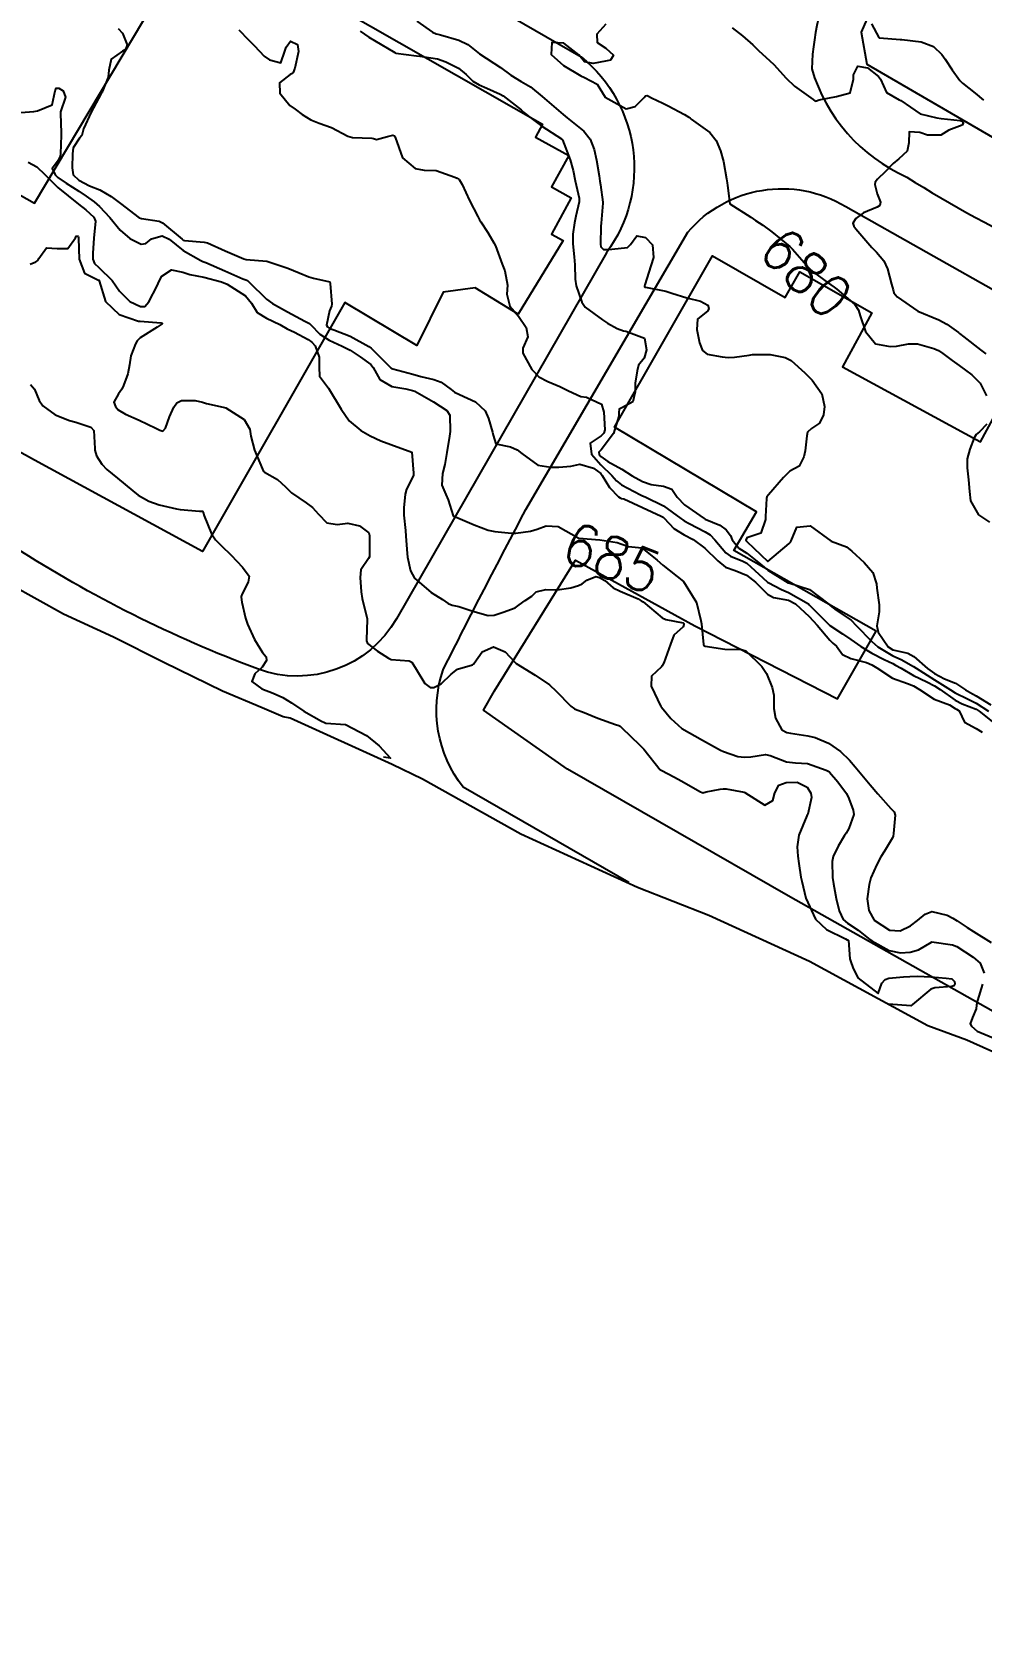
# Model space of a CAD drawing. Header units: metres. Extents: x 292545 to 299085, y 7450245 to 7463078.
# Drawn here: x 295978.1 to 296068.4, y 7461462.1 to 7461613.7 of the extents above; entities that cross this region are included whole.
import ezdxf
from ezdxf.enums import TextEntityAlignment as Align

# ---------------------------------------------------------------- set-up
doc = ezdxf.new("R2010")
doc.units = ezdxf.units.M
for name, color, linetype in [('Area', 45, 'Continuous'), ('Cotas', 45, 'Continuous'), ('Curvas de Nivel 1m', 11, 'Continuous'), ('Curvas de Nivel 5m', 15, 'Continuous'), ('Edificações', 30, 'Continuous'), ('Vias Primárias', 230, 'Continuous')]:
    doc.layers.add(name, color=color, linetype=linetype)
doc.styles.add('Style-STANDARD', font='STANDARD.shx')

msp = doc.modelspace()

# ---------------------------------------------------------------- linework, layer by layer
at = {"layer": 'Area'}
msp.add_polyline3d([(296071.68, 7461515.66, 690.14), (296067.72, 7461517.45, 691.79), (296067.09, 7461517.72, 691.72), (296063.36, 7461519.08, 687.36), (296052.09, 7461525.22, 690.67), (296042.52, 7461529.58, 689.16), (296035.74, 7461532.27, 687.74), (296024.63, 7461537.32, 687.99), (296015.25, 7461542.56, 687.58), (296012.38, 7461543.96, 687.67), (296002.68, 7461548.36, 687.7), (296002, 7461548.49, 687.75), (296000.01, 7461549.34, 687.88), (295996.23, 7461550.95, 688.19), (295990.63, 7461553.66, 688.48), (295985.84, 7461556.09, 688.37), (295981.08, 7461558.28, 688.19), (295973.53, 7461562.47, 688.17)], dxfattribs=at)
at = {"layer": 'Curvas de Nivel 1m', "flags": 128}
for points, elevation in [([(295986.31, 7461614.02), (295986.72, 7461613.57), (295987.15, 7461612.45), (295986.99, 7461612.02), (295986.7, 7461611.84), (295985.64, 7461611.08), (295985.42, 7461610.03), (295985.34, 7461609.37), (295984.82, 7461608.04), (295984.76, 7461607.93), (295984.65, 7461607.76), (295983.72, 7461606.05), (295983, 7461604.45), (295982.91, 7461604.07), (295982.85, 7461603.83), (295982.61, 7461603.58), (295982.02, 7461602.65), (295981.94, 7461602.08), (295981.91, 7461600.74), (295982.02, 7461600.08), (295982.56, 7461599.58), (295983.56, 7461599.04), (295984.54, 7461598.64), (295985.62, 7461598.03), (295986.53, 7461597.35), (295988.31, 7461596), (295988.51, 7461595.91), (295990.19, 7461595.66), (295990.51, 7461595.5), (295992.4, 7461593.95), (295992.49, 7461593.87), (295992.62, 7461593.82), (295994.49, 7461593.67), (295994.8, 7461593.61), (295996.48, 7461592.85), (295998.26, 7461592.08), (295998.47, 7461592.02), (296000.46, 7461591.85), (296002.46, 7461591.21), (296003.52, 7461590.75), (296004.45, 7461590.36), (296004.89, 7461590.25), (296006.44, 7461589.9), (296006.49, 7461589.78), (296006.49, 7461589.73), (296006.64, 7461587.78), (296006.6, 7461587.59), (296006.41, 7461587.13), (296006.12, 7461585.78), (296006.21, 7461585.6), (296006.39, 7461585.49), (296006.84, 7461585.32), (296008.38, 7461584.74), (296010.17, 7461583.74), (296010.37, 7461583.58), (296012.26, 7461581.71), (296012.3, 7461581.67), (296012.34, 7461581.64), (296012.43, 7461581.62), (296014.34, 7461581.12), (296015.12, 7461580.89), (296016.33, 7461580.6), (296017.03, 7461580.36), (296018, 7461579.64), (296018.32, 7461579.4), (296018.78, 7461579.17), (296020.31, 7461578.48), (296021.22, 7461577.61), (296021.56, 7461576.88), (296021.94, 7461575.6), (296022, 7461575.32), (296022.26, 7461574.49), (296023.63, 7461574.21), (296024.26, 7461573.92), (296024.71, 7461573.57), (296026.24, 7461572.44), (296027.49, 7461572.27), (296028.23, 7461572.27), (296029.37, 7461572.37), (296030.24, 7461572.53), (296031.55, 7461572.17), (296032.23, 7461571.65), (296032.36, 7461571.48), (296033.05, 7461570.31), (296033.92, 7461569.45), (296034.08, 7461569.33), (296034.2, 7461569.29), (296034.42, 7461569.23), (296036.19, 7461568.43), (296037.99, 7461567.6), (296038.17, 7461567.5), (296038.28, 7461567.41), (296039.18, 7461566.42), (296040.16, 7461565.82), (296041.02, 7461565.37), (296042.14, 7461564.56), (296043.38, 7461563.35), (296044.12, 7461562.73), (296045.03, 7461562.41), (296046.11, 7461561.97), (296046.95, 7461561.3), (296048.09, 7461560.16), (296048.68, 7461559.87), (296050.09, 7461559.59), (296050.77, 7461559.25), (296052.07, 7461558.05), (296052.82, 7461557.23), (296054.04, 7461555.78), (296054.33, 7461555.51), (296054.66, 7461555.21), (296055.25, 7461554.43), (296056.02, 7461554.04), (296057.52, 7461553.67), (296058.02, 7461553.46), (296058.52, 7461553.16), (296060, 7461552.17), (296061.44, 7461551.68), (296061.99, 7461551.45), (296062.57, 7461551.11), (296063.97, 7461550.19), (296065.43, 7461549.63), (296065.97, 7461549.29), (296066.1, 7461549.22), (296066.34, 7461549.07), (296066.87, 7461547.99), (296067.95, 7461547.4), (296068.53, 7461547.04)], 684), ([(295997.77, 7461613.89), (295998.71, 7461612.93), (295999.24, 7461612.4), (295999.75, 7461611.86), (296000.2, 7461611.36), (296000.69, 7461611.01), (296001.78, 7461610.75), (296002.17, 7461611.84), (296002.3, 7461612.24), (296002.71, 7461612.8), (296003.38, 7461612.49), (296003.46, 7461611.82), (296003.1, 7461610.24), (296002.95, 7461609.83), (296002.81, 7461609.7), (296002.68, 7461609.64), (296001.66, 7461608.85), (296001.67, 7461607.84), (296002.64, 7461606.69), (296003.14, 7461606.33), (296003.8, 7461605.81), (296004.63, 7461605.31), (296005.42, 7461604.99), (296006.61, 7461604.58), (296008.15, 7461603.76), (296008.6, 7461603.63), (296010.44, 7461603.57), (296010.6, 7461603.54), (296010.89, 7461603.43), (296011.94, 7461603.72), (296012.45, 7461603.87), (296012.6, 7461603.8), (296012.65, 7461603.71), (296012.66, 7461603.65), (296013.35, 7461601.7), (296014.57, 7461600.68), (296015.43, 7461600.54), (296016.57, 7461600.49), (296018.35, 7461599.86), (296018.56, 7461599.77), (296018.75, 7461599.64), (296019.05, 7461599.15), (296019.73, 7461597.63), (296020.52, 7461596.12), (296020.7, 7461595.8), (296020.82, 7461595.62), (296021.48, 7461594.59), (296022.05, 7461593.6), (296022.2, 7461593.31), (296022.47, 7461592.63), (296022.85, 7461591.59), (296023.1, 7461590.94), (296023.37, 7461589.58), (296023.28, 7461588.73), (296023.59, 7461587.58), (296024.4, 7461586.62), (296025.12, 7461585.56), (296025.29, 7461584.65), (296024.83, 7461583.57), (296024.81, 7461583.12), (296025.66, 7461581.56), (296026.34, 7461580.85), (296027.2, 7461580.41), (296028.33, 7461579.95), (296029.15, 7461579.51), (296030.32, 7461578.99), (296030.88, 7461578.93), (296032.3, 7461578.27), (296032.52, 7461577.48), (296032.61, 7461575.81), (296032.52, 7461575.48), (296032.27, 7461575.25), (296031.21, 7461574.54), (296031.35, 7461573.49), (296032.24, 7461572.48), (296033.3, 7461571.46), (296033.73, 7461570.97), (296034.21, 7461570.57), (296036, 7461569.64), (296036.2, 7461569.54), (296036.47, 7461569.43), (296038.19, 7461568.57), (296039.86, 7461567.38), (296040.03, 7461567.24), (296040.17, 7461567.15), (296040.64, 7461566.9), (296042.16, 7461566.11), (296042.63, 7461565.82), (296043.08, 7461565.35), (296044.14, 7461564.1), (296044.58, 7461563.78), (296045.77, 7461563.32), (296046.13, 7461563.12), (296047.66, 7461561.74), (296048.1, 7461561.33), (296048.16, 7461561.29), (296049.44, 7461560.62), (296050.09, 7461560.33), (296052, 7461559.24), (296052.08, 7461559.17), (296054, 7461557.22), (296054.05, 7461557.18), (296055.25, 7461556.4), (296056.04, 7461555.86), (296056.99, 7461555.18), (296058.03, 7461554.57), (296059.21, 7461553.97), (296060.02, 7461553.56), (296060.3, 7461553.43), (296060.82, 7461553.14), (296062, 7461552.44), (296063.26, 7461551.84), (296063.99, 7461551.45), (296064.53, 7461551.09), (296065.97, 7461550.07), (296066.63, 7461549.73), (296067.96, 7461549.22), (296068.25, 7461549.05), (296069.95, 7461547.67)], 683), ([(296009.32, 7461613.75), (296010.17, 7461613.19), (296010.71, 7461612.85), (296012.64, 7461611.71), (296012.7, 7461611.68), (296012.74, 7461611.67), (296014.7, 7461611.39), (296015.02, 7461611.36), (296016.69, 7461611.11), (296017.5, 7461610.84), (296018.68, 7461610.22), (296019.42, 7461609.63), (296020.06, 7461609.01), (296020.66, 7461608.66), (296021.38, 7461608.33), (296022.65, 7461607.76), (296022.95, 7461607.59), (296024.64, 7461606.27), (296025.02, 7461605.95), (296025.49, 7461605.56), (296026.62, 7461604.7), (296028.51, 7461603.52), (296028.6, 7461603.41), (296029.31, 7461601.51), (296029.6, 7461600.48), (296029.8, 7461599.51), (296030.19, 7461597.85), (296030.19, 7461597.5), (296029.87, 7461596.16), (296029.73, 7461595.51), (296029.58, 7461594.43), (296029.56, 7461593.51), (296029.69, 7461592.29), (296029.76, 7461591.51), (296029.8, 7461590.16), (296029.88, 7461589.51), (296030.42, 7461587.97), (296030.76, 7461587.5), (296032.4, 7461586.27), (296032.87, 7461585.95), (296033.79, 7461585.46), (296034.39, 7461585.24), (296034.63, 7461585.21), (296036.38, 7461584.55), (296036.58, 7461583.43), (296036.36, 7461582.64), (296035.81, 7461581.98), (296035.7, 7461581.44), (296035.52, 7461580.25), (296035.5, 7461579.44), (296035.28, 7461578.47), (296034.3, 7461577.94), (296033.98, 7461577.77), (296033.94, 7461577.46), (296033.94, 7461577.1), (296033.44, 7461575.46), (296032.26, 7461573.91), (296032.05, 7461573.69), (296032.08, 7461573.48), (296032.25, 7461573.29), (296032.92, 7461572.79), (296034.23, 7461572.08), (296035.21, 7461571.44), (296036.22, 7461570.9), (296037.02, 7461570.62), (296038.21, 7461570.46), (296038.99, 7461570.18), (296039.52, 7461569.39), (296040.19, 7461568.69), (296042.07, 7461567.36), (296042.17, 7461567.31), (296043.57, 7461566.74), (296044.16, 7461566.31), (296044.59, 7461565.77), (296044.75, 7461565.33), (296045.39, 7461564.56), (296046.14, 7461564.06), (296047.08, 7461563.3), (296048.12, 7461562.45), (296050.08, 7461561.26), (296050.1, 7461561.25), (296050.12, 7461561.24), (296052.1, 7461560.62), (296053.93, 7461559.22), (296054.08, 7461559.08), (296054.64, 7461558.65), (296056.06, 7461557.69), (296056.54, 7461557.19), (296058.04, 7461555.68), (296058.62, 7461555.16), (296060.02, 7461554.29), (296060.83, 7461553.95), (296062.01, 7461553.28), (296062.26, 7461553.12), (296064, 7461552.03), (296065.51, 7461551.08), (296065.98, 7461550.79), (296067.13, 7461550.22), (296067.97, 7461549.81), (296069.14, 7461549.04)], 682), ([(296014.74, 7461614.69), (296016.22, 7461613.67), (296016.57, 7461613.51), (296016.72, 7461613.47), (296016.98, 7461613.4), (296018.72, 7461612.89), (296019.57, 7461612.49), (296020.7, 7461611.61), (296022.68, 7461610.29), (296023.67, 7461609.58), (296024.67, 7461608.97), (296025.56, 7461608.46), (296026.65, 7461607.54), (296028.64, 7461605.82), (296029.02, 7461605.52), (296030.61, 7461604.23), (296031.21, 7461603.49), (296031.61, 7461602.5), (296031.83, 7461601.48), (296032.07, 7461599.97), (296032.15, 7461599.48), (296032.21, 7461599.13), (296032.44, 7461597.47), (296032.44, 7461597.38), (296032.26, 7461595.47), (296032.24, 7461595.2), (296032.2, 7461593.47), (296032.25, 7461593.24), (296032.48, 7461592.99), (296032.96, 7461592.98), (296034.48, 7461593.12), (296034.78, 7461593.15), (296035.06, 7461593.44), (296035.67, 7461594.26), (296036.49, 7461594.13), (296037.15, 7461593.42), (296037.25, 7461592.2), (296037.01, 7461591.42), (296036.44, 7461589.61), (296036.41, 7461589.47), (296036.41, 7461589.43), (296036.44, 7461589.4), (296036.49, 7461589.39), (296038.44, 7461589), (296039.01, 7461588.82), (296040.43, 7461588.39), (296041.73, 7461588.06), (296042.42, 7461587.69), (296042.51, 7461587.36), (296042.41, 7461587.15), (296041.43, 7461586.34), (296041.39, 7461585.37), (296041.64, 7461584.1), (296041.92, 7461583.36), (296042.36, 7461583.02), (296043.79, 7461582.77), (296044.36, 7461582.7), (296044.96, 7461582.73), (296046.36, 7461582.93), (296046.69, 7461582.98), (296048.36, 7461582.97), (296049.8, 7461582.71), (296050.35, 7461582.42), (296051.66, 7461581.25), (296052.34, 7461580.55), (296053.26, 7461579.23), (296053.52, 7461578.02), (296053.42, 7461577.23), (296053.06, 7461576.46), (296052.28, 7461575.94), (296051.92, 7461575.6), (296051.84, 7461575.24), (296051.7, 7461573.8), (296051.55, 7461573.25), (296051.12, 7461572.37), (296050.23, 7461571.87), (296049.62, 7461571.27), (296048.21, 7461569.62), (296048.05, 7461569.45), (296048, 7461569.29), (296047.91, 7461567.56), (296047.91, 7461567.29), (296047.47, 7461565.98), (296046.15, 7461565.52), (296046.03, 7461565.31), (296046.08, 7461565.24), (296046.15, 7461565.17), (296048.13, 7461563.29), (296050.15, 7461564.98), (296050.29, 7461565.12), (296050.36, 7461565.26), (296050.88, 7461566.54), (296052.17, 7461566.66), (296054.15, 7461565.22), (296055.62, 7461564.67), (296056.14, 7461564.28), (296057.31, 7461563.18), (296058.12, 7461562.25), (296058.47, 7461561.17), (296058.52, 7461560.74), (296058.74, 7461559.16), (296058.74, 7461558.5), (296058.5, 7461557.17), (296058.65, 7461556.56), (296059.58, 7461555.15), (296060.03, 7461554.89), (296061.45, 7461554.55), (296062.02, 7461554.25), (296063.32, 7461553.11), (296064.01, 7461552.63), (296064.95, 7461552.13), (296065.99, 7461551.69), (296066.94, 7461551.07), (296067.61, 7461550.69), (296067.98, 7461550.49), (296069.37, 7461549.64)], 681), ([(296044.73, 7461614.08), (296045.71, 7461613.32), (296046.71, 7461612.46), (296047.29, 7461611.88), (296047.95, 7461611.29), (296048.69, 7461610.58), (296049.87, 7461609.27), (296050.67, 7461608.51), (296052.44, 7461607.24), (296052.65, 7461607.1), (296052.78, 7461607.11), (296053.03, 7461607.23), (296054.66, 7461607.53), (296055.96, 7461607.9), (296056.29, 7461609.19), (296056.28, 7461609.6), (296056.69, 7461610.43), (296057.61, 7461610.26), (296058.68, 7461609.44), (296058.86, 7461609.17), (296059.43, 7461607.93), (296060.65, 7461607.22), (296060.8, 7461607.14), (296062.63, 7461605.88), (296064.23, 7461605.49), (296064.63, 7461605.44), (296066.45, 7461605.24), (296066.62, 7461605.18), (296066.72, 7461605.07), (296066.74, 7461604.95), (296066.62, 7461604.8), (296065.37, 7461604.32), (296064.61, 7461603.87), (296063.34, 7461603.84), (296062.61, 7461604.12), (296061.58, 7461604.17), (296061.54, 7461603.13), (296061.41, 7461602.32), (296060.59, 7461601.59), (296060.06, 7461601.15), (296059.32, 7461600.41), (296058.56, 7461599.67), (296058.34, 7461599.39), (296058.31, 7461599.17), (296058.54, 7461598.28), (296058.85, 7461597.47), (296058.8, 7461597.17), (296058.53, 7461597.01), (296057.24, 7461596.46), (296056.52, 7461595.92), (296056.22, 7461595.49), (296056.32, 7461595.19), (296056.51, 7461594.94), (296058.04, 7461593.17), (296058.48, 7461592.72), (296059.19, 7461591.88), (296059.51, 7461591.15), (296059.92, 7461589.67), (296060.05, 7461589.15), (296060.14, 7461588.86), (296060.43, 7461588.46), (296062.41, 7461587.12), (296064.4, 7461586.29), (296065.18, 7461585.87), (296066.27, 7461585.07), (296066.39, 7461584.97), (296066.78, 7461584.67), (296068.37, 7461583.42), (296068.9, 7461583.04)], 679), ([(296058.01, 7461614.45), (296058.7, 7461613.16), (296058.71, 7461613.14), (296058.72, 7461613.13), (296058.77, 7461613.11), (296060.72, 7461612.97), (296060.9, 7461612.96), (296062.72, 7461612.73), (296063.9, 7461612.28), (296064.7, 7461611.54), (296065.02, 7461611.09), (296065.68, 7461610.08), (296066.42, 7461609.07), (296066.67, 7461608.82), (296067.87, 7461607.85), (296068.65, 7461607.19)], 678), ([(295977.74, 7461601.29), (295978.57, 7461600.85), (295979.32, 7461600.1), (295980.54, 7461598.88), (295981.54, 7461598.08), (295982.53, 7461597.3), (295983.21, 7461596.75), (295983.99, 7461596.05), (295984.13, 7461595.67), (295983.99, 7461594.05), (295983.88, 7461592.64), (295983.88, 7461592.05), (295984.04, 7461591.63), (295984.46, 7461591.27), (295985.71, 7461590.03), (295986.43, 7461589.01), (295987.41, 7461588.01), (295988.42, 7461587.54), (295988.85, 7461587.56), (295989.21, 7461587.99), (295990, 7461589.53), (295990.2, 7461589.97), (295990.45, 7461590.45), (295991.38, 7461591.03), (295992.45, 7461590.82), (295993.12, 7461590.61), (295994.45, 7461590.34), (295996.13, 7461589.9), (295996.35, 7461589.8), (295996.44, 7461589.77), (295996.66, 7461589.68), (295998.42, 7461588.56), (295999, 7461587.87), (295999.52, 7461586.98), (296000.4, 7461586.43), (296001.69, 7461585.84), (296002.39, 7461585.44), (296003.09, 7461585.11), (296004.38, 7461584.42), (296004.73, 7461584.16), (296005.06, 7461583.8), (296005.43, 7461582.72), (296005.43, 7461581.79), (296005.47, 7461580.93), (296006.32, 7461579.78), (296007.52, 7461577.77), (296008.29, 7461576.68), (296009.4, 7461575.75), (296010.27, 7461575.25), (296011.3, 7461574.76), (296012.26, 7461574.42), (296014.25, 7461573.69), (296014.42, 7461571.69), (296014.4, 7461571.51), (296014.22, 7461571.1), (296013.73, 7461570.18), (296013.63, 7461569.7), (296013.48, 7461568.4), (296013.5, 7461567.7), (296013.64, 7461566.22), (296013.67, 7461565.69), (296013.8, 7461564.03), (296013.85, 7461563.69), (296014.12, 7461562.38), (296014.5, 7461561.69), (296016.09, 7461560.34), (296016.51, 7461560.09), (296017.17, 7461559.65), (296017.72, 7461559.28), (296018.08, 7461559.14), (296018.72, 7461558.99), (296020.07, 7461558.55), (296021.53, 7461558.14), (296022.07, 7461558.16), (296022.94, 7461558.46), (296024.08, 7461558.87), (296024.47, 7461559.17), (296025.05, 7461559.56), (296025.67, 7461559.97), (296026.09, 7461560.38), (296027.01, 7461560.63), (296028.09, 7461560.57), (296029.37, 7461560.79), (296030.1, 7461561.01), (296030.45, 7461561.15), (296030.92, 7461561.49), (296031.75, 7461561.84), (296032.11, 7461561.77), (296032.63, 7461561.47), (296033.41, 7461560.78), (296034.09, 7461560.46), (296035.79, 7461559.73), (296036.08, 7461559.55), (296036.26, 7461559.43), (296038.07, 7461557.91), (296038.41, 7461557.75), (296040.06, 7461557.45), (296040.13, 7461557.38), (296040.15, 7461557.29), (296040.06, 7461557.06), (296039.18, 7461556.26), (296038.87, 7461555.4), (296038.25, 7461553.64), (296038.11, 7461553.41), (296038.08, 7461553.34), (296038.01, 7461553.26), (296037.06, 7461552.36), (296037.04, 7461551.42), (296037.96, 7461549.48), (296037.99, 7461549.44), (296038.02, 7461549.41), (296038.9, 7461548.34), (296039.94, 7461547.38), (296041.93, 7461546.28), (296043.63, 7461545.34), (296043.91, 7461545.19), (296045.29, 7461544.71), (296045.91, 7461544.67), (296046.51, 7461544.7), (296047.91, 7461544.92), (296048.37, 7461544.82), (296049.9, 7461544.2), (296050.77, 7461544.12), (296051.9, 7461544.07), (296053.7, 7461543.41), (296053.89, 7461543.32), (296054.01, 7461543.22), (296054.79, 7461542.3), (296055.63, 7461541.2), (296055.86, 7461540.73), (296056.27, 7461539.61), (296056.33, 7461539.19), (296055.83, 7461537.88), (296055.58, 7461537.44), (296055.43, 7461537.2), (296054.83, 7461536.19), (296054.36, 7461535.21), (296054.27, 7461534.73), (296054.3, 7461533.21), (296054.37, 7461532.61), (296054.63, 7461531.21), (296054.91, 7461530.03), (296055.31, 7461529.2), (296055.72, 7461528.87), (296056.73, 7461528.2), (296057.71, 7461527.41), (296058.02, 7461527.17), (296059.69, 7461526.27), (296060.77, 7461526.05), (296061.69, 7461526.1), (296062.48, 7461526.33), (296063.7, 7461527.06), (296063.73, 7461527.07), (296065.7, 7461526.81), (296066.14, 7461526.63), (296067.68, 7461525.63), (296068.36, 7461525.04), (296068.72, 7461524.1)], 686), ([(295977.91, 7461591.57), (295978.46, 7461591.79), (295978.65, 7461591.92), (295978.76, 7461592.11), (295979.46, 7461593.12), (295980.48, 7461593.08), (295981.5, 7461593.06), (295982.24, 7461594.07), (295982.31, 7461594.25), (295982.49, 7461594.24), (295982.52, 7461594.1), (295982.52, 7461594.07), (295982.52, 7461594.04), (295982.59, 7461592.07), (295983.1, 7461590.71), (295984.44, 7461590.06), (295984.48, 7461590.04), (295984.5, 7461589.98), (295985.08, 7461588.03), (295986.4, 7461586.8), (295988.23, 7461586.16), (295988.4, 7461586.14), (295990.36, 7461586.01), (295990.39, 7461586), (295990.49, 7461585.97), (295990.47, 7461585.9), (295990.39, 7461585.83), (295990, 7461585.59), (295988.38, 7461584.58), (295988.11, 7461584.27), (295987.95, 7461584), (295987.49, 7461582.87), (295987.38, 7461582.01), (295987.21, 7461581.13), (295986.79, 7461580.02), (295986.65, 7461579.69), (295986.32, 7461579.25), (295985.88, 7461578.45), (295986.04, 7461578.02), (295986.3, 7461577.73), (295987, 7461577.31), (295988.28, 7461576.72), (295989.87, 7461575.98), (295990.15, 7461575.85), (295990.27, 7461575.79), (295990.55, 7461575.69), (295990.81, 7461575.96), (295991.19, 7461577.06), (295991.6, 7461577.96), (295991.88, 7461578.38), (295992.31, 7461578.6), (295993.64, 7461578.61), (295994.31, 7461578.43), (295994.69, 7461578.31), (295996.3, 7461577.96), (295996.53, 7461577.9), (295998.29, 7461576.78), (295998.82, 7461575.87), (295998.94, 7461575.2), (295999.26, 7461573.87), (296000.02, 7461572.07), (296000.12, 7461571.86), (296000.22, 7461571.77), (296001.46, 7461571.08), (296002.21, 7461570.4), (296002.81, 7461569.82), (296004.19, 7461568.86), (296004.79, 7461568.41), (296005.35, 7461567.79), (296006.17, 7461566.96), (296007.14, 7461566.8), (296008.17, 7461566.93), (296009.26, 7461566.66), (296010.16, 7461566.02), (296010.22, 7461565.74), (296010.23, 7461563.84), (296010.22, 7461563.74), (296010.13, 7461563.57), (296009.38, 7461562.48), (296009.32, 7461561.75), (296009.43, 7461560.41), (296009.52, 7461559.75), (296009.99, 7461557.81), (296010.01, 7461557.74), (296009.93, 7461555.85), (296009.93, 7461555.74), (296010.03, 7461555.47), (296010.99, 7461554.76), (296012.02, 7461554.07), (296012.27, 7461553.97), (296014.01, 7461553.82), (296014.25, 7461553.69), (296014.65, 7461553.04), (296015.49, 7461551.68), (296015.99, 7461551.28), (296016.35, 7461551.3), (296017.04, 7461551.65), (296018, 7461552.57), (296018.6, 7461553.05), (296020.01, 7461553.44), (296020.12, 7461553.51), (296020.19, 7461553.62), (296020.95, 7461554.68), (296022.03, 7461555.17), (296023.14, 7461554.7), (296024.01, 7461553.72), (296024.17, 7461553.57), (296026, 7461552.45), (296027.35, 7461551.54), (296027.98, 7461550.95), (296029.38, 7461549.51), (296029.73, 7461549.27), (296029.96, 7461549.17), (296030.49, 7461548.96), (296031.95, 7461548.38), (296033.64, 7461547.77), (296033.95, 7461547.67), (296034.09, 7461547.6), (296034.24, 7461547.46), (296035.92, 7461545.84), (296036.33, 7461545.43), (296037.89, 7461543.47), (296037.93, 7461543.44), (296037.99, 7461543.41), (296039.26, 7461542.77), (296039.88, 7461542.41), (296041.71, 7461541.36), (296041.87, 7461541.29), (296041.95, 7461541.28), (296042.27, 7461541.36), (296043.59, 7461541.63), (296043.88, 7461541.65), (296044.18, 7461541.64), (296045.87, 7461541.34), (296045.93, 7461541.31), (296047.85, 7461540.08), (296048.61, 7461540.53), (296048.8, 7461541.28), (296049.18, 7461541.98), (296049.88, 7461542.25), (296050.92, 7461542.29), (296051.88, 7461541.8), (296052.24, 7461541.24), (296052.28, 7461540.82), (296051.93, 7461539.24), (296051.9, 7461539.18), (296051.84, 7461539.08), (296051.08, 7461537.25), (296050.93, 7461536.13), (296050.99, 7461535.25), (296051.08, 7461534.55), (296051.29, 7461533.25), (296051.37, 7461532.85), (296051.75, 7461531.24), (296052.67, 7461529.23), (296053.71, 7461528.27), (296055.52, 7461527.38), (296055.7, 7461527.29), (296055.76, 7461527.26), (296055.8, 7461527.2), (296055.95, 7461525.46), (296056.03, 7461525.19), (296056.23, 7461524.63), (296056.71, 7461523.66), (296058.64, 7461522.16), (296058.99, 7461523.16), (296059.3, 7461523.51), (296059.66, 7461523.63), (296061.06, 7461523.74), (296061.66, 7461523.78), (296062.37, 7461523.83), (296063.66, 7461523.77), (296065.1, 7461523.64), (296065.66, 7461523.55), (296065.89, 7461523.31), (296065.92, 7461523.08), (296065.83, 7461522.9), (296065.65, 7461522.82), (296064.03, 7461522.72), (296063.65, 7461522.58), (296061.89, 7461521.13), (296061.75, 7461521.01), (296059.63, 7461521.15)], 687), ([(295977.95, 7461580.12), (295978.32, 7461579.67), (295978.79, 7461578.59), (295979.12, 7461578.11), (295980.29, 7461577.24), (295981.66, 7461576.69), (295982.28, 7461576.53), (295983.71, 7461576.05), (295983.99, 7461575.76), (295984.08, 7461574.04), (295984.09, 7461573.88), (295984.25, 7461573.35), (295984.73, 7461572.54), (295985.23, 7461572.04), (295986.22, 7461571.2), (295987.68, 7461570.01), (295988.2, 7461569.61), (295989.23, 7461569.02), (295990.19, 7461568.69), (295991.84, 7461568.3), (295992.19, 7461568.24), (295994.05, 7461568.06), (295994.18, 7461568.07), (295994.33, 7461568.08), (295994.4, 7461567.93), (295994.47, 7461567.64), (295995.17, 7461565.91), (295995.57, 7461565.33), (295996.14, 7461564.76), (295997.04, 7461563.89), (295998.12, 7461562.73), (295998.76, 7461561.87), (295998.66, 7461561.32), (295998.09, 7461560.22), (295998.01, 7461559.96), (295998, 7461559.88), (295998.08, 7461559.41), (295998.43, 7461557.88), (295998.61, 7461557.32), (295999.27, 7461555.87), (296000.02, 7461554.63), (296000.37, 7461554.2), (296000.42, 7461553.85), (296000.01, 7461553.23), (295999.29, 7461552.58), (295999.01, 7461551.87), (295999.98, 7461551.16), (296001.06, 7461550.76), (296001.97, 7461550.35), (296002.79, 7461549.82), (296003.96, 7461549.03), (296005.64, 7461548.1), (296005.94, 7461547.95), (296006.07, 7461547.91), (296007.94, 7461547.76), (296009.93, 7461546.71), (296011.13, 7461545.73), (296012.21, 7461544.56), (296011.55, 7461544.66)], 688), ([(296068.56, 7461523.05), (296068.08, 7461521.49), (296068, 7461521.05), (296067.97, 7461520.71), (296067.62, 7461519.89), (296067.39, 7461519.27), (296067.51, 7461519.06), (296068.07, 7461518.59), (296069.59, 7461517.94)], 686)]:
    msp.add_lwpolyline(points, dxfattribs=dict(at, elevation=elevation))
at = {"layer": 'Curvas de Nivel 5m', "flags": 128}
for points, elevation in [([(296032.73, 7461614.41), (296031.85, 7461613.48), (296031.9, 7461612.67), (296032.71, 7461612.12), (296033.46, 7461611.46), (296033.16, 7461611), (296032.69, 7461610.89), (296031.51, 7461610.67), (296030.69, 7461610.85), (296030.13, 7461611.51), (296028.71, 7461612.61), (296027.56, 7461612.69), (296027.51, 7461611.53), (296028.69, 7461610.47), (296030.33, 7461609.5), (296030.67, 7461609.34), (296031.9, 7461608.72), (296032.65, 7461607.47), (296034.64, 7461606.37), (296035.52, 7461606.57), (296036.37, 7461607.43), (296036.49, 7461607.59), (296036.65, 7461607.62), (296036.78, 7461607.56), (296037.05, 7461607.42), (296038.15, 7461606.91), (296038.65, 7461606.66), (296040.21, 7461605.81), (296040.63, 7461605.57), (296040.73, 7461605.48), (296040.85, 7461605.38), (296042.61, 7461604.12), (296043.21, 7461603.35), (296043.62, 7461602.37), (296043.93, 7461601.34), (296044.2, 7461599.69), (296044.25, 7461599.33), (296044.3, 7461599.08), (296044.53, 7461597.33), (296046.52, 7461596.04), (296046.97, 7461595.75), (296047.67, 7461595.29), (296048.5, 7461594.67), (296050.22, 7461593.26), (296050.36, 7461593.14), (296050.48, 7461593.01), (296052.05, 7461591.24), (296052.46, 7461590.85), (296053.82, 7461589.84), (296054.44, 7461589.4), (296054.7, 7461589.21), (296056.42, 7461587.74), (296056.75, 7461587.19), (296056.92, 7461586.67), (296057.43, 7461585.18), (296058.38, 7461584.01), (296059.79, 7461583.73), (296060.37, 7461583.79), (296061.51, 7461584), (296062.38, 7461584), (296063.92, 7461583.55), (296064.37, 7461583.37), (296064.79, 7461583.09), (296065.68, 7461582.4), (296066.35, 7461581.95), (296067.55, 7461581.06), (296068.33, 7461580.25), (296068.95, 7461579.04)], 680), ([(295976.63, 7461605.98), (295978.26, 7461606.12), (295978.63, 7461606.16), (295980, 7461606.74), (295980.29, 7461608.09), (295980.41, 7461608.34), (295980.66, 7461608.34), (295981.05, 7461608.09), (295981.27, 7461607.46), (295980.81, 7461606.09), (295980.8, 7461605.92), (295980.86, 7461604.09), (295980.86, 7461603.84), (295980.82, 7461602.09), (295980.79, 7461601.87), (295980.58, 7461601.46), (295980, 7461600.67), (295980.3, 7461600.09), (295980.56, 7461599.82), (295981.35, 7461599.29), (295982.54, 7461598.53), (295983.26, 7461598.06), (295984, 7461597.52), (295984.52, 7461597.07), (295985.51, 7461596.03), (295986.5, 7461594.83), (295987.42, 7461594.01), (295988.49, 7461593.49), (295988.93, 7461593.55), (295989.47, 7461593.99), (295990.5, 7461594.27), (295991.14, 7461593.96), (295992.48, 7461592.88), (295994.17, 7461591.92), (295994.37, 7461591.83), (295994.46, 7461591.8), (295994.63, 7461591.75), (295996.45, 7461590.93), (295998.16, 7461590.17), (295998.44, 7461590.09), (295998.6, 7461590.03), (295998.75, 7461589.88), (296000.42, 7461588.25), (296000.98, 7461587.84), (296002.4, 7461587.03), (296004.07, 7461586.14), (296004.39, 7461586.01), (296004.52, 7461585.93), (296004.62, 7461585.81), (296005.5, 7461584.91), (296006.38, 7461584.35), (296007.62, 7461583.77), (296008.37, 7461583.38), (296009.33, 7461582.77), (296010.35, 7461582.03), (296010.56, 7461581.74), (296011.19, 7461580.59), (296012.33, 7461579.95), (296013.69, 7461579.7), (296014.32, 7461579.57), (296014.53, 7461579.48), (296016.31, 7461578.48), (296017.59, 7461577.65), (296017.86, 7461577.21), (296017.9, 7461575.65), (296017.85, 7461575.22), (296017.59, 7461573.65), (296017.38, 7461572.51), (296017.16, 7461571.66), (296017.12, 7461570.56), (296017.49, 7461569.65), (296017.71, 7461569.16), (296018.18, 7461567.64), (296020.17, 7461566.76), (296021.5, 7461566.27), (296022.16, 7461566.15), (296023.75, 7461565.99), (296024.16, 7461565.97), (296025.55, 7461566.17), (296026.17, 7461566.37), (296027.04, 7461566.67), (296028.17, 7461566.6), (296030.15, 7461565.5), (296032.15, 7461565.35), (296033.79, 7461565.09), (296034.15, 7461564.96), (296034.87, 7461564.72), (296036.14, 7461564.59), (296037.59, 7461563.42), (296038.13, 7461562.93), (296040.1, 7461561.38), (296041.35, 7461559.37), (296041.77, 7461557.66), (296041.82, 7461557.36), (296042.01, 7461555.38), (296042.01, 7461555.36), (296042.03, 7461555.29), (296042.18, 7461555.21), (296044.03, 7461554.93), (296045.64, 7461554.92), (296046.03, 7461554.78), (296047.56, 7461553.29), (296048, 7461552.62), (296048.56, 7461551.28), (296048.71, 7461550.55), (296048.71, 7461549.28), (296048.87, 7461548.36), (296049.48, 7461547.27), (296049.94, 7461547), (296050.28, 7461546.93), (296051.93, 7461546.68), (296052.63, 7461546.53), (296053.92, 7461545.99), (296055.05, 7461545.21), (296055.9, 7461544.38), (296056.46, 7461543.75), (296056.92, 7461543.18), (296057.88, 7461542.02), (296058.61, 7461541.16), (296059.85, 7461539.77), (296060.15, 7461539.45), (296060.24, 7461539.14), (296060.09, 7461537.41), (296060.06, 7461537.15), (296060, 7461536.97), (296059.82, 7461536.67), (296059.24, 7461535.72), (296058.89, 7461535.16), (296058.5, 7461534.45), (296057.95, 7461533.17), (296057.9, 7461533.04), (296057.77, 7461532.53), (296057.6, 7461531.17), (296057.74, 7461530.06), (296058.26, 7461529.16), (296059.71, 7461528.2), (296060.73, 7461528.12), (296061.72, 7461528.61), (296062.38, 7461529.12), (296063.12, 7461529.72), (296063.74, 7461529.97), (296065.2, 7461529.61), (296065.73, 7461529.33), (296066.15, 7461529.07), (296067.11, 7461528.46), (296067.71, 7461528.08), (296069.38, 7461527.03)], 685), ([(296068.97, 7461576.36), (296068.28, 7461575.63), (296067.95, 7461575.38), (296067.79, 7461575.05), (296067.36, 7461573.96), (296067.12, 7461573.06), (296067.11, 7461572.19), (296067.22, 7461571.06), (296067.32, 7461569.95), (296067.43, 7461569.06), (296068.18, 7461567.72), (296069.24, 7461567.04)], 680)]:
    msp.add_lwpolyline(points, dxfattribs=dict(at, elevation=elevation))
at = {"layer": 'Edificações', "elevation": 693.2}
msp.add_lwpolyline([(295980.78, 7461630.75), (295965.88, 7461604.41), (295978.32, 7461597.37), (295993.94, 7461623.59), (296026.7, 7461604.89), (296026.02, 7461603.65), (296029.18, 7461601.92), (296027.55, 7461598.93), (296029.43, 7461597.9), (296027.53, 7461594.43), (296028.65, 7461593.82), (296024.36, 7461586.83), (296020.28, 7461589.33), (296017.24, 7461588.9), (296014.71, 7461583.85), (296007.88, 7461587.92), (295994.31, 7461564.24), (295978.32, 7461572.92), (295955.26, 7461585.67), (295955.53, 7461586.15), (295941.32, 7461594.3), (295940.82, 7461593.42), (295928.52, 7461599.99), (295943.45, 7461627.01)], dxfattribs=at)
at = {"layer": 'Edificações'}
for points in [[(296062.64, 7461626.53), (296057.02, 7461613.65), (296057.57, 7461610.6), (296102.08, 7461584.75), (296144.92, 7461558.92), (296209.52, 7461520.85), (296222.27, 7461514.49)], [(296077.74, 7461515.86), (296050.06, 7461531.47), (296029.08, 7461543.53), (296021.06, 7461549.12), (296022.13, 7461550.96), (296029.83, 7461563.42), (296041.19, 7461557.17), (296054.76, 7461550.2), (296058.45, 7461556.66), (296044.9, 7461564.33), (296047.06, 7461568), (296033.55, 7461576.07), (296042.86, 7461592.37), (296049.78, 7461588.42), (296051.17, 7461590.85), (296058.02, 7461586.94), (296055.23, 7461581.82), (296068.37, 7461574.67), (296071.17, 7461579.82)]]:
    msp.add_lwpolyline(points, dxfattribs=at)
at = {"layer": 'Vias Primárias', "elevation": 693.27}
msp.add_lwpolyline([(295837.8, 7461686.43), (295837.76, 7461690.14, -0.158746), (295840.59, 7461699.13, -0.005771), (295846.92, 7461707.78, -0.254731), (295859.33, 7461708.8, 0.027876), (295875.41, 7461699.52), (295918.48, 7461675.72), (296030.36, 7461611.31, -0.400177), (296032.78, 7461592.66), (296012.79, 7461557.84, -0.366873), (295999.56, 7461553.06, -0.053905), (295976.44, 7461564.65, 0.025908), (295949.44, 7461580.12), (295903.7, 7461606.19)], format="xyb", dxfattribs=at)
at = {"layer": 'Vias Primárias'}
msp.add_lwpolyline([(296104.5, 7461575.85), (296151.59, 7461545.72), (296159.68, 7461541.02), (296212.31, 7461511.16, 0.405457), (296229.09, 7461516.82), (296243.57, 7461542.41), (296249.9, 7461553.76, 0.332322), (296246.14, 7461567.88, 0.003049), (296229.06, 7461577.99, 0.00423), (296204.83, 7461591.87, -0.001721), (296197.36, 7461596.09), (296186.84, 7461602.22), (296153.42, 7461622.84), (296141.2, 7461630.9), (296138.74, 7461632.67), (296081.72, 7461664.87), (296073.92, 7461654.13), (296055.26, 7461620.8, 0.120289), (296052.31, 7461610.16, 0.218439), (296061.35, 7461599.87, 0.031464), (296074.7, 7461592.59)], format="xyb", close=True, dxfattribs=at)
msp.add_lwpolyline([(296034.89, 7461532.74), (296019.12, 7461541.8, -0.25086), (296017.22, 7461552.97, -0.005072), (296025.11, 7461568.22), (296040.51, 7461594.61, -0.367984), (296055.56, 7461597.06), (296101.44, 7461571.18), (296151.32, 7461539.79), (296210.51, 7461505.72, -0.424562), (296214.21, 7461490.95, 0.021177), (296205.64, 7461475.81, -0.023598), (296197.77, 7461462.06)], format="xyb", dxfattribs=at)

# ---------------------------------------------------------------- texts
at = {"layer": 'Cotas', "style": 'Style-STANDARD'}
for s, rotation, p in [('680', 315.6188, (296051.79, 7461590.77, 680)), ('685', 338.751, (296033.32, 7461563.64, 685))]:
    msp.add_text(s, height=4, rotation=rotation, dxfattribs=at).set_placement(p, align=Align.MIDDLE_CENTER)

doc.saveas('drawing.dxf')
